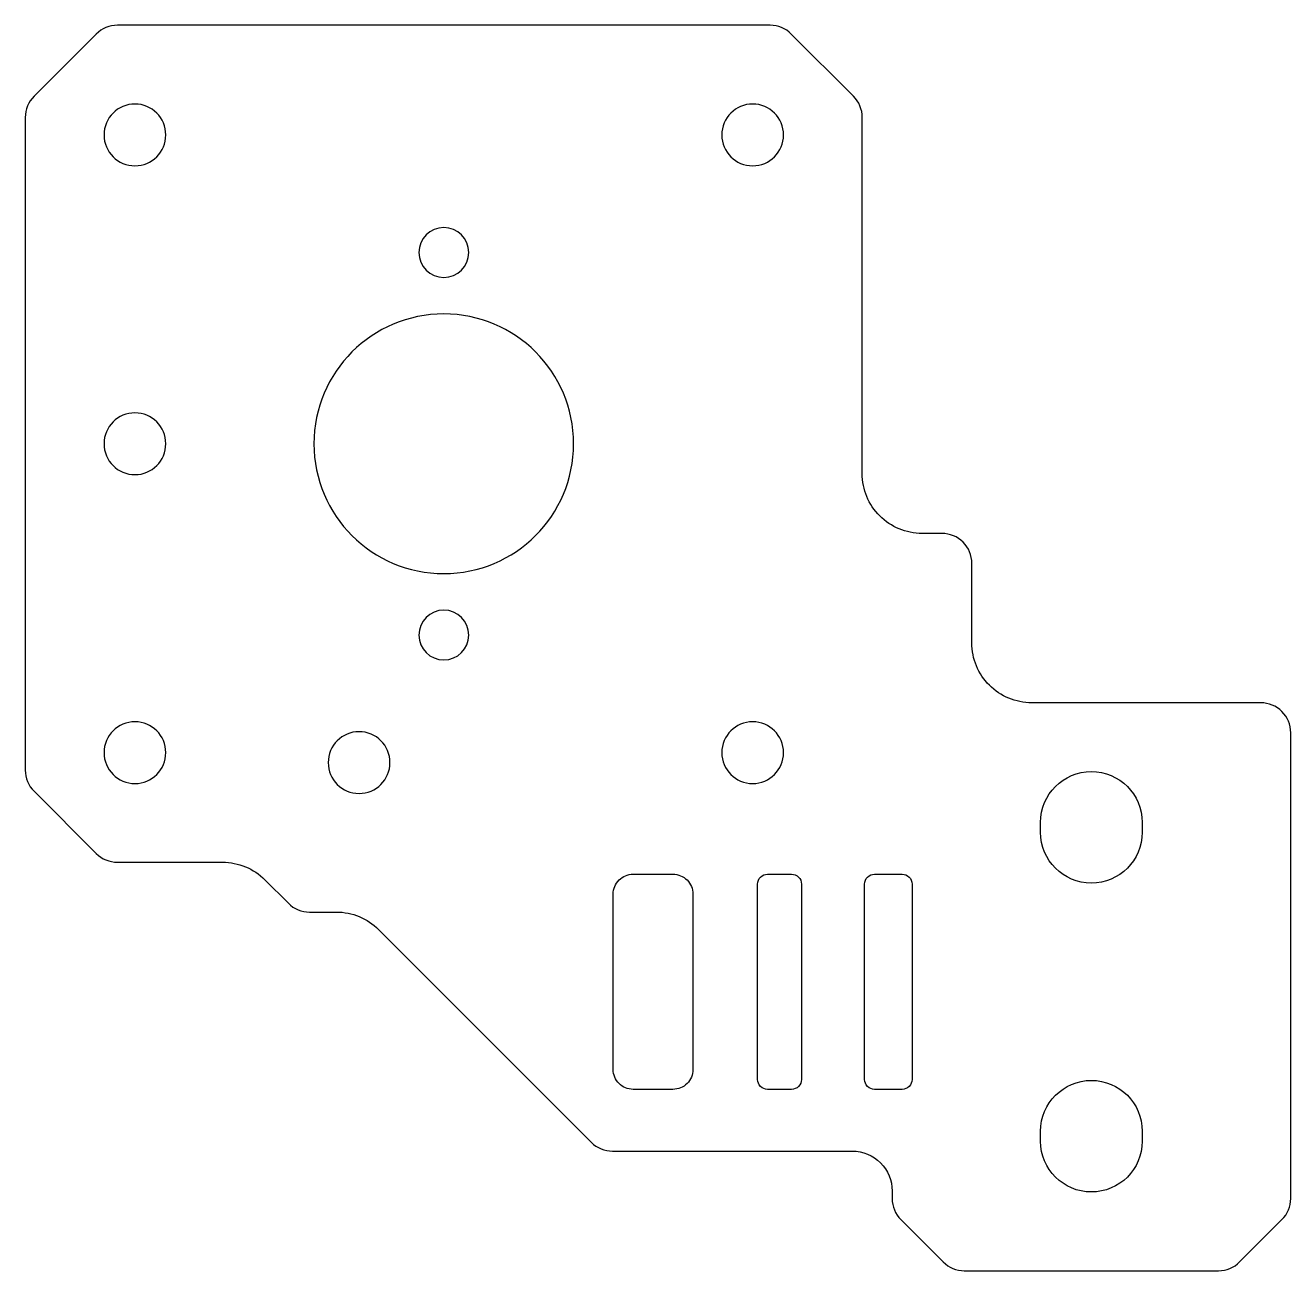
# Model space of a CAD drawing. Header units: millimetres. Extents: x 141.5 to 205, y 146.5 to 209.
import ezdxf

# ---------------------------------------------------------------- set-up
doc = ezdxf.new("R2010")
doc.units = ezdxf.units.MM
doc.layers.get('0').update_dxf_attribs({"linetype": 'CONTINUOUS'})

msp = doc.modelspace()

# ---------------------------------------------------------------- linework, layer by layer
for points in [[(185, 150.5), (185, 150.121, 0.198912), (185.439, 149.061), (187.561, 146.939, 0.198912), (188.621, 146.5), (201.379, 146.5, 0.198912), (202.439, 146.939), (204.561, 149.061, 0.198912), (205, 150.121), (205, 173.5, 0.414214), (203.5, 175), (192, 175, -0.414214), (189, 178), (189, 182, 0.414214), (187.5, 183.5), (186.5, 183.5, -0.414214), (183.5, 186.5), (183.5, 204.379, 0.198912), (183.061, 205.439), (179.939, 208.561, 0.198912), (178.879, 209), (146.121, 209, 0.198912), (145.061, 208.561), (141.939, 205.439, 0.198912), (141.5, 204.379), (141.5, 171.621, 0.198912), (141.939, 170.561), (145.061, 167.439, 0.198912), (146.121, 167), (151.401, 167, -0.198912), (153.522, 166.121), (154.704, 164.939, 0.198912), (155.765, 164.5), (157.107, 164.5, -0.198912), (159.228, 163.621), (169.91, 152.939, 0.198912), (170.971, 152.5), (183, 152.5, -0.414214)], [(192.45, 168.5), (192.45, 169, -1), (197.55, 169), (197.55, 168.5, -1)], [(172, 166.4), (174, 166.4, -0.414214), (175, 165.4), (175, 156.6, -0.414214), (174, 155.6), (172, 155.6, -0.414214), (171, 156.6), (171, 165.4, -0.414214)], [(178.75, 166.4), (179.95, 166.4, -0.414214), (180.45, 165.9), (180.45, 156.1, -0.414214), (179.95, 155.6), (178.75, 155.6, -0.414214), (178.25, 156.1), (178.25, 165.9, -0.414214)], [(186, 165.9), (186, 156.1, -0.414214), (185.5, 155.6), (184.12, 155.6, -0.414214), (183.62, 156.1), (183.62, 165.9, -0.414214), (184.12, 166.4), (185.5, 166.4, -0.414214)], [(192.45, 153), (192.45, 153.5, -1), (197.55, 153.5), (197.55, 153, -1)]]:
    msp.add_lwpolyline(points, format="xyb", close=True)
at = {"extrusion": (-1.55575e-61, -5.60519e-45, -1)}
for centre, radius in [((-147, 203.5), 1.55), ((-178, 203.5), 1.55), ((-162.5, 188), 6.515), ((-147, 188), 1.55), ((-147, 172.5), 1.55), ((-178, 172.5), 1.55), ((-158.25, 172), 1.55)]:
    msp.add_circle(centre, radius, dxfattribs=at)
at = {"extrusion": (-2.13916e-61, -6.30584e-45, -1)}
for centre in [(-162.5, 197.6), (-162.5, 178.4)]:
    msp.add_circle(centre, 1.25, dxfattribs=at)

doc.saveas('drawing.dxf')
